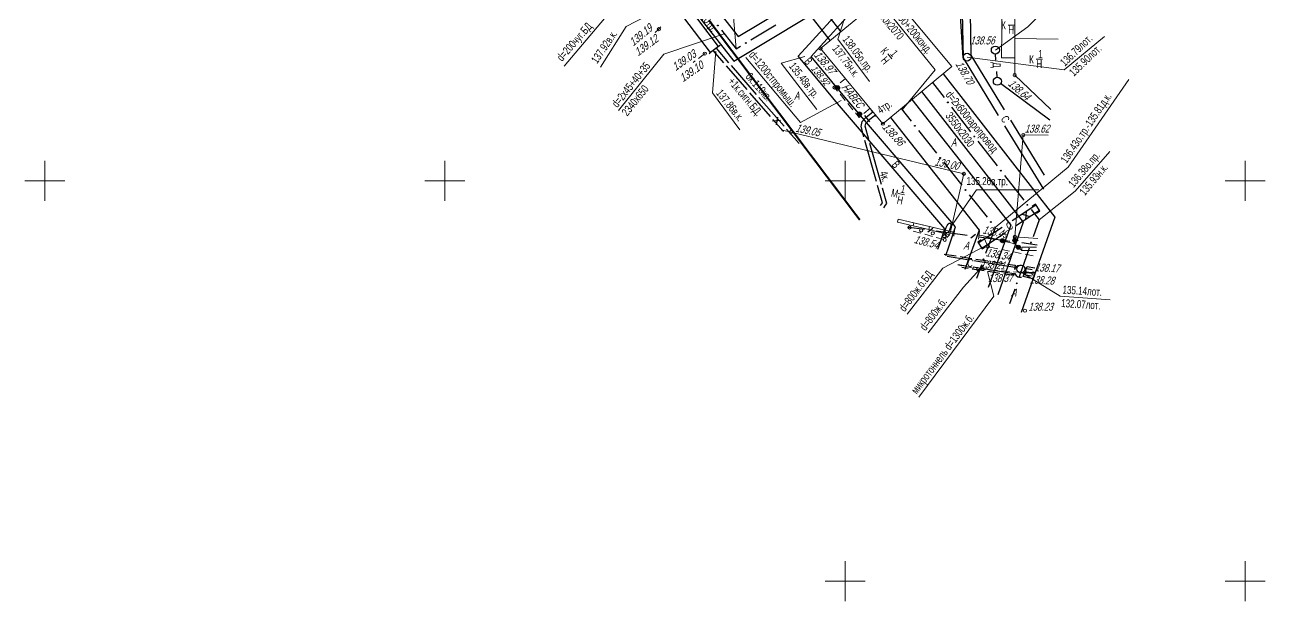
# Model space of a CAD drawing. Extents: x 10098 to 11902, y 8648 to 10202.
# Drawn here: x 11747.5 to 11902.5, y 8647.5 to 8719.5 of the extents above; entities that cross this region are included whole.
import ezdxf
from ezdxf.enums import TextEntityAlignment as Align

# ---------------------------------------------------------------- set-up
doc = ezdxf.new("R2010")
doc.units = 0
for name, color, linetype in [('1_Водопровод', 7, 'Continuous'), ('20_Строения', 7, 'Continuous'), ('21_Колодцы', 7, 'Continuous'), ('22_Столбы', 7, 'Continuous'), ('23_Ограждения', 7, 'Continuous'), ('24_Растительность', 7, 'Continuous'), ('38_Высотные_отметки', 7, 'Continuous'), ('50_Красные_линии', 7, 'Continuous'), ('51_Сетка_координат', 7, 'Continuous'), ('52_Топонимика', 7, 'Continuous'), ('Подписи_зданий', 7, 'Continuous')]:
    doc.layers.add(name, color=color, linetype=linetype)
for name, color, linetype, lineweight in [('2_Водосток', 30, 'Continuous', 30), ('3_Дренаж', 30, 'Continuous', 30), ('4_Канализация', 16, 'Continuous', 30), ('6_Теплопровод', 3, 'Continuous', 30), ('7_Электрокабели', 1, 'Continuous', 30), ('8_Связь', 3, 'Continuous', 30)]:
    doc.layers.add(name, color=color, linetype=linetype, lineweight=lineweight)
doc.styles.add('mggt', font='russian_1251.shx', dxfattribs={"width": 0.75, "oblique": 18, "height": 1})
doc.linetypes.add('Stok', pattern='A,-1.75,[108,dgnlstyle-500_multi_und.shx,S=0.007373,R=0,X=0,Y=0],-1.75', length=3.5)

msp = doc.modelspace()

# ---------------------------------------------------------------- hatches: boundary and pattern name
at = {"layer": '50_Красные_линии', "linetype": 'Continuous', "lineweight": 25}
for points in [[(11833.67, 8719.37), (11833.07, 8720.16), (11832.87, 8720.01), (11833.47, 8719.22)], [(11834.28, 8718.57), (11833.67, 8719.37), (11833.47, 8719.22), (11834.08, 8718.42)], [(11834.88, 8717.77), (11834.28, 8718.57), (11834.08, 8718.42), (11834.68, 8717.62)], [(11835.48, 8716.97), (11834.88, 8717.77), (11834.68, 8717.62), (11835.28, 8716.82)], [(11836.08, 8716.18), (11835.48, 8716.97), (11835.28, 8716.82), (11835.89, 8716.02)], [(11836.69, 8715.38), (11836.08, 8716.18), (11835.89, 8716.02), (11836.49, 8715.23)], [(11837.29, 8714.58), (11836.69, 8715.38), (11836.49, 8715.23), (11837.09, 8714.43)], [(11837.89, 8713.78), (11837.29, 8714.58), (11837.09, 8714.43), (11837.69, 8713.63)], [(11838.5, 8712.98), (11837.89, 8713.78), (11837.69, 8713.63), (11838.3, 8712.83)], [(11839.1, 8712.19), (11838.5, 8712.98), (11838.3, 8712.83), (11838.9, 8712.04)], [(11839.7, 8711.39), (11839.1, 8712.19), (11838.9, 8712.04), (11839.5, 8711.24)], [(11840.31, 8710.59), (11839.7, 8711.39), (11839.5, 8711.24), (11840.11, 8710.44)], [(11840.91, 8709.79), (11840.31, 8710.59), (11840.11, 8710.44), (11840.71, 8709.64)], [(11841.51, 8709), (11840.91, 8709.79), (11840.71, 8709.64), (11841.31, 8708.85)], [(11842.12, 8708.2), (11841.51, 8709), (11841.31, 8708.85), (11841.92, 8708.05)], [(11842.72, 8707.4), (11842.12, 8708.2), (11841.92, 8708.05), (11842.52, 8707.25)], [(11843.32, 8706.6), (11842.72, 8707.4), (11842.52, 8707.25), (11843.12, 8706.45)], [(11843.93, 8705.81), (11843.32, 8706.6), (11843.12, 8706.45), (11843.73, 8705.66)], [(11844.53, 8705.01), (11843.93, 8705.81), (11843.73, 8705.66), (11844.33, 8704.86)], [(11845.13, 8704.21), (11844.53, 8705.01), (11844.33, 8704.86), (11844.93, 8704.06)], [(11845.73, 8703.41), (11845.13, 8704.21), (11844.93, 8704.06), (11845.54, 8703.26)], [(11846.34, 8702.62), (11845.73, 8703.41), (11845.54, 8703.26), (11846.14, 8702.46)], [(11846.94, 8701.82), (11846.34, 8702.62), (11846.14, 8702.46), (11846.74, 8701.67)], [(11847.54, 8701.02), (11846.94, 8701.82), (11846.74, 8701.67), (11847.34, 8700.87)], [(11848.15, 8700.22), (11847.54, 8701.02), (11847.34, 8700.87), (11847.95, 8700.07)], [(11848.75, 8699.43), (11848.15, 8700.22), (11847.95, 8700.07), (11848.55, 8699.27)], [(11849.35, 8698.63), (11848.75, 8699.43), (11848.55, 8699.27), (11849.15, 8698.48)], [(11849.96, 8697.83), (11849.35, 8698.63), (11849.15, 8698.48), (11849.76, 8697.68)], [(11850.56, 8697.03), (11849.96, 8697.83), (11849.76, 8697.68), (11850.36, 8696.88)], [(11851.16, 8696.23), (11850.56, 8697.03), (11850.36, 8696.88), (11850.96, 8696.08)], [(11851.77, 8695.44), (11851.16, 8696.23), (11850.96, 8696.08), (11851.57, 8695.29)], [(11851.94, 8695.2), (11851.77, 8695.44), (11851.57, 8695.29), (11851.74, 8695.05)]]:
    msp.add_hatch(color=8, dxfattribs=at).paths.add_polyline_path(points)

# ---------------------------------------------------------------- linework, layer by layer
at = {"layer": '1_Водопровод', "color": 8, "linetype": 'Continuous', "lineweight": 30}
for p, q in [((11844.16, 8715.59), (11851.08, 8723.18)), ((11845.75, 8715.55), (11851.73, 8722.12)), ((11847.09, 8712.06), (11844.16, 8715.59)), ((11848.34, 8712.43), (11845.75, 8715.55)), ((11849.06, 8709.69), (11847.09, 8712.06)), ((11849.98, 8710.46), (11848.34, 8712.43)), ((11856.25, 8701.28), (11849.06, 8709.69)), ((11857.38, 8701.8), (11849.98, 8710.46)), ((11863.81, 8694.27), (11857.38, 8701.8)), ((11862.46, 8694.01), (11856.25, 8701.28)), ((11861.83, 8692.14), (11862.46, 8694.01)), ((11862.97, 8691.78), (11863.81, 8694.27)), ((11861.6, 8691.48), (11861.83, 8692.14)), ((11862.61, 8690.71), (11862.97, 8691.78))]:
    msp.add_line(p, q, dxfattribs=at)
at = {"layer": '1_Водопровод', "color": 8, "linetype": 'Continuous', "lineweight": 15}
for points in [[(11849.52, 8710.07), (11844.45, 8707.29), (11837.61, 8715.42)], [(11844.96, 8715.57), (11842.01, 8714.72), (11846.46, 8708.95)], [(11863.13, 8694.14), (11866.44, 8698.89), (11874.2, 8698.89)]]:
    msp.add_lwpolyline(points, dxfattribs=at)
at = {"layer": '20_Строения', "color": 8, "linetype": 'Continuous', "lineweight": 15}
for points in [[(11878.2, 8739.72), (11871.09, 8739.66), (11871.17, 8727.46), (11871.21, 8722.4), (11871.2, 8713.23), (11875.72, 8708.94)], [(11871.21, 8722.4), (11869.65, 8722.38), (11869.53, 8715.4), (11871.2, 8715.4)], [(11871.2, 8717.81), (11876.61, 8717.73)], [(11842.02, 8706.39), (11864.84, 8700.89), (11863.16, 8693.68), (11856.65, 8695.25)], [(11875.4, 8705.71), (11872.27, 8705.75), (11871.22, 8693.02), (11874.09, 8692.81)]]:
    msp.add_lwpolyline(points, dxfattribs=at)
msp.add_lwpolyline([(11854.73, 8707.16), (11846.94, 8716.55), (11855.54, 8723.68), (11863.33, 8714.29)], close=True, dxfattribs=at)
at = {"layer": '21_Колодцы', "color": 8, "linetype": 'Continuous'}
for centre in [(11865.25, 8715.47), (11868.78, 8716.36), (11869.03, 8712.46), (11871.98, 8688.99)]:
    msp.add_circle(centre, 0.5, dxfattribs=at)
at = {"layer": '22_Столбы', "color": 8, "lineweight": 30}
for centre, radius in [((11849.07, 8711.64), 0.25), ((11849.07, 8711.64), 0.175), ((11849.07, 8711.64), 0.1), ((11851.81, 8708.37), 0.25), ((11851.81, 8708.37), 0.175), ((11851.81, 8708.37), 0.1)]:
    msp.add_circle(centre, radius, dxfattribs=at)
at = {"layer": '23_Ограждения', "color": 8, "linetype": 'Continuous', "lineweight": 15}
for p, q in [((11826.25, 8718.56), (11826.74, 8718.97)), ((11826.74, 8718.97), (11826.97, 8719.25)), ((11832.47, 8715.91), (11831.67, 8715.3)), ((11831.28, 8715), (11831, 8714.79)), ((11849.37, 8712.25), (11850.05, 8712.81)), ((11848.68, 8711.68), (11848.99, 8711.93)), ((11849.07, 8711.21), (11848.68, 8711.68)), ((11850.03, 8710.06), (11849.39, 8710.83)), ((11850.99, 8708.9), (11850.35, 8709.67)), ((11851.77, 8707.95), (11851.31, 8708.51)), ((11851.98, 8708.12), (11851.77, 8707.95)), ((11853.13, 8709.08), (11852.36, 8708.44)), ((11856.56, 8694.86), (11856.65, 8695.25)), ((11860.45, 8693.92), (11856.56, 8694.86)), ((11856.65, 8695.25), (11860.54, 8694.31)), ((11858.5, 8694.39), (11858.6, 8694.78)), ((11860.45, 8693.92), (11860.54, 8694.31)), ((11860.54, 8694.31), (11862.48, 8693.84)), ((11863.72, 8694.1), (11863.59, 8693.11)), ((11858.5, 8693.74), (11859.47, 8693.47)), ((11859.95, 8693.34), (11860.91, 8693.08)), ((11862.39, 8693.45), (11860.45, 8693.92)), ((11861.4, 8692.94), (11862.36, 8692.68)), ((11862.39, 8693.45), (11863.07, 8693.29)), ((11862.48, 8693.84), (11863.16, 8693.68)), ((11862.73, 8692.94), (11863.07, 8693.29)), ((11863.07, 8693.29), (11863.16, 8693.68)), ((11863.66, 8693.61), (11863.16, 8693.68)), ((11866.69, 8692.72), (11866.8, 8693.72)), ((11866.75, 8693.22), (11867.25, 8693.16)), ((11867.25, 8693.16), (11869.67, 8692.54)), ((11867.75, 8692.01), (11867.35, 8692.92)), ((11869.67, 8692.54), (11871.21, 8692.14)), ((11871.21, 8692.14), (11871.22, 8693.02)), ((11869.09, 8691.54), (11868.11, 8691.74)), ((11870.56, 8691.24), (11869.58, 8691.44)), ((11872.02, 8690.94), (11871.05, 8691.14)), ((11871.21, 8692.14), (11872.08, 8691.32)), ((11872.08, 8691.72), (11873.94, 8691.73)), ((11872.08, 8691.32), (11872.08, 8691.72)), ((11873.94, 8691.33), (11872.08, 8691.32)), ((11864.6, 8689.42), (11864.2, 8689.5)), ((11866.06, 8689.1), (11865.09, 8689.31)), ((11873.49, 8690.64), (11872.51, 8690.84)), ((11866.61, 8688.98), (11866.55, 8688.99)), ((11867.55, 8688.91), (11866.61, 8688.98)), ((11869.05, 8688.8), (11868.05, 8688.87)), ((11870.54, 8688.68), (11869.54, 8688.76)), ((11871.67, 8688.6), (11871.04, 8688.65)), ((11873.53, 8688.46), (11872.53, 8688.53))]:
    msp.add_line(p, q, dxfattribs=at)
at = {"layer": '23_Ограждения', "color": 8, "linetype": 'Continuous', "lineweight": 30}
for centre, radius in [((11869.67, 8692.54), 0.25), ((11869.67, 8692.54), 0.175), ((11869.67, 8692.54), 0.1), ((11871.22, 8692.58), 0.25), ((11871.22, 8692.58), 0.175), ((11871.22, 8692.58), 0.1), ((11871.65, 8691.73), 0.25), ((11871.65, 8691.73), 0.175), ((11871.65, 8691.73), 0.1)]:
    msp.add_circle(centre, radius, dxfattribs=at)
at = {"layer": '24_Растительность', "color": 8}
msp.add_line((11862.5, 8693.28), (11862.58, 8693.45), dxfattribs=at)
at = {"layer": '24_Растительность', "color": 8, "linetype": 'Continuous', "lineweight": 9}
for centre in [(11858.05, 8694.19), (11859.51, 8693.82), (11860.96, 8693.46)]:
    msp.add_circle(centre, 0.2, dxfattribs=at)
at = {"layer": '24_Растительность', "color": 8}
msp.add_circle((11862.42, 8693.09), 0.21, dxfattribs=at)
msp.add_ellipse((11862.86, 8694.09), major_axis=(0.279, 0.637), ratio=0.369829, dxfattribs=at)
at = {"layer": '2_Водосток', "color": 8, "linetype": 'Continuous', "lineweight": 30}
for p, q in [((11864.74, 8715.39), (11864.35, 8721.94)), ((11864.65, 8720.99), (11864.74, 8715.39)), ((11865.65, 8721.01), (11865.7, 8715.73)), ((11865.7, 8715.73), (11869.9, 8708.87)), ((11864.74, 8715.39), (11869.15, 8708.17)), ((11869.94, 8706.89), (11874.79, 8698.96)), ((11870.68, 8707.59), (11874.89, 8700.72)), ((11873.79, 8697.1), (11873.37, 8696.82)), ((11874.35, 8696.27), (11873.79, 8697.1)), ((11870.87, 8695.06), (11873.85, 8697.02)), ((11871.31, 8694.39), (11874.29, 8696.35)), ((11872.13, 8695.85), (11873.09, 8695.55)), ((11872.63, 8696.19), (11872.54, 8695.19)), ((11873.93, 8695.99), (11874.35, 8696.27)), ((11866.65, 8692.27), (11869.62, 8694.23)), ((11867, 8692.63), (11866.59, 8692.35)), ((11867.09, 8691.6), (11870.06, 8693.56)), ((11862.4, 8690.87), (11863.88, 8690.64)), ((11866.59, 8692.35), (11867.15, 8691.52)), ((11867.15, 8691.52), (11867.56, 8691.8)), ((11862.75, 8690.61), (11865.3, 8690.2)), ((11864.1, 8689.58), (11865.11, 8689.41)), ((11864.38, 8690.56), (11865.86, 8690.32)), ((11866.11, 8690.07), (11871.23, 8689.25)), ((11866.35, 8690.25), (11867.83, 8690.01)), ((11868.33, 8689.93), (11869.81, 8689.7)), ((11870.3, 8689.62), (11871.26, 8689.47)), ((11871.26, 8689.47), (11871.18, 8688.94)), ((11871.61, 8689.4), (11871.41, 8689.27)), ((11871.85, 8689.46), (11871.61, 8689.4)), ((11872.04, 8689.44), (11871.85, 8689.46)), ((11872.27, 8688.06), (11872.74, 8689.31)), ((11872.74, 8689.31), (11873.72, 8689.17)), ((11865.4, 8689.08), (11864.58, 8689.21)), ((11867.37, 8688.77), (11865.89, 8689)), ((11865.99, 8689.28), (11871.1, 8688.46)), ((11869.35, 8688.46), (11867.87, 8688.69)), ((11871.06, 8688.19), (11869.84, 8688.38)), ((11871.1, 8688.45), (11871.06, 8688.19)), ((11871.25, 8689.09), (11871.2, 8688.95)), ((11871.2, 8688.47), (11871.23, 8688.38)), ((11871.23, 8688.38), (11871.37, 8688.18)), ((11871.41, 8689.27), (11871.25, 8689.09)), ((11871.37, 8688.18), (11871.57, 8688.04)), ((11871.57, 8688.04), (11871.8, 8687.97)), ((11871.8, 8687.97), (11872.04, 8687.97)), ((11873.58, 8687.75), (11872.27, 8688.06)), ((11872.5, 8689.17), (11872.46, 8689.2)), ((11872.47, 8688.22), (11872.59, 8688.42)), ((11872.61, 8688.95), (11872.5, 8689.17)), ((11872.59, 8688.42), (11872.65, 8688.66)), ((11872.59, 8688.26), (11873.28, 8688.16)), ((11872.65, 8688.71), (11872.61, 8688.95)), ((11872.65, 8688.66), (11872.65, 8688.71)), ((11872.71, 8689.05), (11873.4, 8688.95))]:
    msp.add_line(p, q, dxfattribs=at)
at = {"layer": '2_Водосток', "color": 8, "linetype": 'Stok', "lineweight": 30}
msp.add_line((11872.65, 8688.66), (11873.65, 8688.51), dxfattribs=at)
at = {"layer": '2_Водосток', "color": 8, "linetype": 'Continuous', "lineweight": 15}
for points in [[(11865.25, 8715.47), (11877.36, 8713.89), (11882.4, 8718.04)], [(11867.55, 8691.91), (11862.22, 8689.1), (11857.77, 8683.38)], [(11867.3, 8689.48), (11864.82, 8686.74), (11860.37, 8681.02)], [(11867.82, 8688.7), (11868.57, 8685.6), (11859.23, 8673)], [(11871.9, 8688.71), (11876.89, 8685.61), (11883.12, 8685.14)]]:
    msp.add_lwpolyline(points, dxfattribs=at)
at = {"layer": '38_Высотные_отметки', "color": 8, "lineweight": 9}
for centre in [(11826.74, 8718.97), (11832.47, 8715.91), (11846.94, 8716.55), (11871.2, 8713.23), (11848.68, 8711.68), (11854.73, 8707.16), (11843.24, 8706.1), (11872.27, 8705.75), (11864.84, 8700.89), (11862.45, 8692.65), (11871.22, 8693.02), (11867.84, 8691.8), (11866.61, 8688.98), (11873.52, 8688.45), (11872.48, 8683.79)]:
    msp.add_circle(centre, 0.2, dxfattribs=at)
at = {"layer": '3_Дренаж', "color": 8, "linetype": 'Continuous', "lineweight": 30}
for p, q in [((11868.86, 8715.08), (11868.81, 8715.87)), ((11869, 8712.96), (11868.95, 8713.7)), ((11875.58, 8707.58), (11869.43, 8712.16))]:
    msp.add_line(p, q, dxfattribs=at)
at = {"layer": '3_Дренаж', "color": 8, "linetype": 'Continuous', "lineweight": 15}
msp.add_lwpolyline([(11868.78, 8716.36), (11872.83, 8719.26), (11877.34, 8723.7)], dxfattribs=at)
at = {"layer": '4_Канализация', "color": 8, "linetype": 'Continuous', "lineweight": 15}
msp.add_lwpolyline([(11814.89, 8714.35), (11819.92, 8720.32), (11823.95, 8729.56)], dxfattribs=at)
at = {"layer": '51_Сетка_координат', "color": 8, "lineweight": 15}
for points in [[(11750, 8702.5), (11750, 8697.5)], [(11800, 8702.5), (11800, 8697.5)], [(11850, 8702.5), (11850, 8697.5)], [(11900, 8702.5), (11900, 8697.5)], [(11747.5, 8700), (11752.5, 8700)], [(11797.5, 8700), (11802.5, 8700)], [(11847.5, 8700), (11852.5, 8700)], [(11897.5, 8700), (11902.5, 8700)], [(11850, 8652.5), (11850, 8647.5)], [(11900, 8652.5), (11900, 8647.5)], [(11847.5, 8650), (11852.5, 8650)], [(11897.5, 8650), (11902.5, 8650)]]:
    msp.add_lwpolyline(points, dxfattribs=at)
at = {"layer": '6_Теплопровод', "color": 8, "linetype": 'Continuous', "lineweight": 30}
for p, q in [((11832.6, 8737.42), (11848.12, 8717.52)), ((11836.66, 8718.05), (11867.2, 8736.42)), ((11821.06, 8734.16), (11836.09, 8714.98)), ((11825, 8732.94), (11836.66, 8718.05)), ((11836.09, 8714.98), (11867.85, 8734.08)), ((11847.85, 8720.71), (11849.46, 8718.64)), ((11834.56, 8718.84), (11836.38, 8716.51)), ((11838.24, 8717.63), (11841.34, 8719.5)), ((11836.38, 8716.51), (11836.95, 8716.86)), ((11862.26, 8713.4), (11876.21, 8695.48)), ((11859.57, 8711.17), (11872.27, 8694.84)), ((11860.91, 8712.29), (11862.37, 8710.41)), ((11858.36, 8710.17), (11870.73, 8694.5)), ((11855.66, 8707.93), (11866.77, 8693.87)), ((11857.01, 8709.05), (11858.26, 8707.47)), ((11863.29, 8709.22), (11865.69, 8706.15)), ((11859.19, 8706.29), (11861.42, 8703.47)), ((11866.61, 8704.96), (11869, 8701.89)), ((11862.35, 8702.29), (11864.58, 8699.46)), ((11869.93, 8700.7), (11872.32, 8697.62)), ((11865.51, 8698.28), (11867.75, 8695.46)), ((11873.24, 8696.44), (11874.24, 8695.16)), ((11868.75, 8694.18), (11867.55, 8690.92)), ((11870.73, 8694.5), (11867.87, 8686.71)), ((11868.68, 8694.28), (11868.75, 8694.18)), ((11872.27, 8694.84), (11869.09, 8685.78)), ((11876.21, 8695.48), (11872.02, 8683.55)), ((11874.24, 8695.16), (11873.49, 8693.01)), ((11866.77, 8693.87), (11864.96, 8688.93)), ((11872.99, 8691.6), (11871.7, 8687.92)), ((11867.03, 8689.51), (11866.41, 8687.82)), ((11871.2, 8686.5), (11870.55, 8684.66))]:
    msp.add_line(p, q, dxfattribs=at)
at = {"layer": '6_Теплопровод', "color": 8, "linetype": 'Continuous', "lineweight": 15, "flags": 128}
for points in [[(11836.38, 8716.51), (11835.89, 8722.45), (11832.26, 8727.49)], [(11853.05, 8712.42), (11849.1, 8717.71), (11851.58, 8725.52)], [(11885.46, 8712.7), (11877.86, 8701.74), (11868.75, 8694.18)], [(11883.07, 8703.69), (11878.77, 8698.72), (11874.24, 8695.16)]]:
    msp.add_lwpolyline(points, dxfattribs=at)
at = {"layer": '6_Теплопровод', "color": 8, "linetype": 'Continuous', "lineweight": 15}
for points in [[(11854.53, 8722.21), (11861.25, 8713.87), (11857.14, 8708.88)], [(11821.68, 8708.8), (11827.37, 8715.86), (11834.9, 8718.4)]]:
    msp.add_lwpolyline(points, dxfattribs=at)
at = {"layer": '6_Теплопровод', "color": 8, "linetype": 'Continuous', "lineweight": 30}
for centre in [(11834.09, 8719.43), (11837.6, 8717.24), (11862.83, 8709.82), (11858.72, 8706.88), (11866.15, 8705.55), (11861.89, 8702.88), (11869.46, 8701.29), (11865.05, 8698.87), (11872.78, 8697.03), (11868.21, 8694.87), (11873.24, 8692.3), (11867.29, 8690.21), (11871.45, 8687.21)]:
    msp.add_circle(centre, 0.05, dxfattribs=at)
at = {"layer": '7_Электрокабели', "color": 8, "linetype": 'Continuous', "lineweight": 30}
for p, q in [((11834.19, 8716.79), (11830.18, 8722.08)), ((11833.2, 8716.04), (11829.18, 8721.32)), ((11833.2, 8716.04), (11833, 8715.88)), ((11834.19, 8716.79), (11833.2, 8716.04)), ((11833.51, 8716.25), (11834.8, 8714.76)), ((11833.88, 8716.58), (11835.45, 8714.78)), ((11834.39, 8716.94), (11834.19, 8716.79)), ((11835.13, 8714.39), (11837.73, 8711.41)), ((11835.78, 8714.41), (11838.91, 8710.82)), ((11838.06, 8711.03), (11840.66, 8708.06)), ((11839.24, 8710.44), (11842.37, 8706.86)), ((11841.54, 8707.99), (11841.37, 8707.01)), ((11852.12, 8707.42), (11852.6, 8707.94)), ((11852.62, 8707.97), (11852.47, 8708.17)), ((11852.63, 8707.97), (11853.48, 8708.65)), ((11852.93, 8707.58), (11852.63, 8707.97)), ((11852.93, 8707.58), (11853.79, 8708.25)), ((11853.48, 8708.65), (11853.32, 8708.84)), ((11853.79, 8708.25), (11853.48, 8708.65)), ((11853.94, 8708.06), (11853.79, 8708.25)), ((11841.94, 8707.54), (11840.94, 8707.49)), ((11840.99, 8707.68), (11842.29, 8706.19)), ((11842.7, 8706.48), (11844.27, 8704.68)), ((11852, 8706.82), (11852.12, 8707.42)), ((11852.36, 8705.53), (11852, 8706.82)), ((11852.51, 8706.84), (11852.58, 8707.19)), ((11852.98, 8705.17), (11852.51, 8706.84)), ((11852.58, 8707.19), (11852.96, 8707.61)), ((11853.09, 8707.38), (11852.93, 8707.58)), ((11853.93, 8699.93), (11852.49, 8705.05)), ((11854.54, 8699.58), (11853.11, 8704.69)), ((11854.67, 8697.28), (11854.06, 8699.45)), ((11855.21, 8697.2), (11854.68, 8699.1)), ((11854.44, 8696.94), (11854.66, 8697.27)), ((11854.66, 8697.27), (11854.67, 8697.28)), ((11855.07, 8696.99), (11855.21, 8697.2)), ((11854.84, 8696.63), (11855.07, 8696.99))]:
    msp.add_line(p, q, dxfattribs=at)
at = {"layer": '7_Электрокабели', "color": 8, "linetype": 'Continuous', "lineweight": 15}
for points in [[(11829, 8722.63), (11822.63, 8719.32), (11819.43, 8714.22)], [(11833.87, 8716.22), (11833.43, 8711), (11836.85, 8706.39)]]:
    msp.add_lwpolyline(points, dxfattribs=at)
at = {"layer": '8_Связь', "color": 8, "linetype": 'Continuous', "lineweight": 30}
for p, q in [((11857.98, 8694.24), (11859.91, 8693.97)), ((11860.35, 8693.65), (11860.95, 8694.1)), ((11861.39, 8693.77), (11865.25, 8693.24)), ((11865.7, 8692.91), (11866.29, 8693.36)), ((11866.74, 8693.04), (11870.6, 8692.5)), ((11871.04, 8692.18), (11871.64, 8692.63)), ((11872.08, 8692.3), (11874.01, 8692.03))]:
    msp.add_line(p, q, dxfattribs=at)
at = {"layer": 'Подписи_зданий', "color": 8, "linetype": 'Continuous', "lineweight": 15}
for p, q in [((11870.39, 8719.47), (11871.19, 8719.46)), ((11855.33, 8715.87), (11855.84, 8715.25)), ((11873.89, 8715.2), (11874.69, 8715.2)), ((11856.64, 8698.43), (11857.42, 8698.26))]:
    msp.add_line(p, q, dxfattribs=at)

# ---------------------------------------------------------------- texts
at = {"layer": '1_Водопровод', "color": 8, "linetype": 'Continuous', "lineweight": 15, "style": 'mggt', "width": 0.75}
for s, rotation, p in [('d=1200стпромыш.', 309.2049, (11837.91, 8715.72)), ('135.48в.тр.', 307.7367, (11842.93, 8714.33)), ('В                   ', 311.0374, (11844.83, 8714.89)), ('В                   ', 309.6339, (11855.76, 8702)), ('135.26в.тр.', 359.5742, (11865.18, 8699.5))]:
    msp.add_text(s, height=1, rotation=rotation, dxfattribs=at).set_placement(p)
at = {"layer": '2_Водосток', "color": 8, "linetype": 'Continuous', "lineweight": 15, "style": 'mggt', "width": 0.75}
for s, rotation, p in [('136.79лот.', 43.9617, (11877.46, 8714.26)), ('135.90лот.', 43.9617, (11878.59, 8713)), ('С                   ', 302.8905, (11869.4, 8707.76)), ('С                   ', 29.6719, (11870.47, 8693.77)), ('С                   ', 350.1725, (11865.2, 8689.33)), ('135.14лот.', 356.2084, (11877.15, 8685.94)), ('132.07лот.', 356.2084, (11876.98, 8684.26))]:
    msp.add_text(s, height=1, rotation=rotation, dxfattribs=at).set_placement(p)
for s, p in [('d=800ж.б.БД', (11857.05, 8683.88)), ('d=800ж.б.', (11859.64, 8681.51)), ('микротоннель d=1300ж.б.', (11858.56, 8673.59))]:
    msp.add_text(s, height=1, rotation=53.0614, dxfattribs=at).set_placement(p, align=Align.MIDDLE_LEFT)
at = {"layer": '38_Высотные_отметки', "color": 8, "lineweight": 15, "style": 'mggt', "oblique": 18}
for s, height, rotation, width, p in [('139.19    ', 1, 40.0561, 0.8, (11823.53, 8716.79)), ('139.12    ', 1, 36.6211, 0.8, (11824.14, 8715.56)), ('139.03    ', 1, 35.1081, 0.8, (11828.82, 8713.71)), ('138.97    ', 1, 310.0159, 0.8, (11846.03, 8715.73)), ('139.10    ', 1, 35.1081, 0.8, (11829.74, 8712.31)), ('138.92    ', 0.8, 309.7189, 0.8, (11845.68, 8714.03)), ('138.70    ', 1, 300.2911, 0.75, (11863.75, 8714.61)), ('138.64    ', 1, 318.9034, 0.75, (11870.27, 8712.04)), ('139.05    ', 1, 348.0762, 0.75, (11843.74, 8706.18)), ('138.86    ', 1, 312.6162, 0.8, (11854.55, 8706.71)), ('139.00    ', 1, 348.7469, 0.75, (11861.11, 8701.96)), ('138.49    ', 1, 348.501, 0.75, (11867.13, 8693.46)), ('138.54    ', 1, 345.817, 0.75, (11858.54, 8692.27)), ('138.34    ', 1, 349.1277, 0.75, (11867.52, 8690.62)), ('138.21    ', 1, 356.6391, 0.75, (11866.89, 8689.12)), ('138.17    ', 1, 357.0357, 0.75, (11873.7, 8688.73)), ('138.28    ', 1, 357.0357, 0.75, (11873.04, 8687.2))]:
    msp.add_text(s, height=height, rotation=rotation, dxfattribs=dict(at, width=width)).set_placement(p)
at = {"layer": '38_Высотные_отметки', "color": 8, "lineweight": 15, "style": 'mggt', "oblique": 18, "width": 0.75}
for s, p in [('138.56    ', (11865.61, 8717.06)), ('138.62    ', (11872.44, 8706.04)), ('138.37    ', (11867.85, 8687.37)), ('138.23    ', (11872.88, 8683.79))]:
    msp.add_text(s, height=1, dxfattribs=at).set_placement(p)
at = {"layer": '3_Дренаж', "color": 8, "linetype": 'Continuous', "lineweight": 15, "style": 'mggt', "width": 0.75}
msp.add_text('Д                   ', height=1, rotation=272.4424, dxfattribs=at).set_placement((11868.43, 8714.83))
at = {"layer": '4_Канализация', "color": 8, "linetype": 'Continuous', "lineweight": 15, "style": 'mggt', "width": 0.75}
msp.add_text('d=200чуг.БД', height=1, rotation=48.6656, dxfattribs=at).set_placement((11814.62, 8714.88))
at = {"layer": '52_Топонимика', "color": 8, "linetype": 'Continuous', "lineweight": 15, "style": 'mggt', "oblique": 18, "width": 0.75}
for s, rotation, p in [('А', 5.0952, (11843.63, 8710.12)), ('НАВЕС', 308.3573, (11849.48, 8711.7)), ('А', 5.0952, (11863.24, 8704.29)), ('А', 355.5723, (11864.76, 8691.47)), ('А', 355.5723, (11870.7, 8685.58))]:
    msp.add_text(s, height=1, rotation=rotation, dxfattribs=at).set_placement(p)
at = {"layer": '6_Теплопровод', "color": 8, "linetype": 'Continuous', "lineweight": 15, "style": 'mggt', "width": 0.75}
for s, rotation, p in [('3850х2070', 309.776, (11853.5, 8721.35)), ('d=2х600+200конд.', 309.776, (11854.79, 8722.37)), ('138.05о.пр.', 307.1755, (11849.62, 8717.68)), ('137.75н.к.', 307.1755, (11848.34, 8716.53)), ('d=2х45+40+35', 51.2661, (11821.53, 8709.1)), ('2340х650', 51.2661, (11822.78, 8708.03)), ('d=2х600паропровод', 309.2726, (11862.5, 8710.74)), ('136.43о.тр.-135.81д.к.', 56.0977, (11877.68, 8702.13)), ('3550х2030', 306.6615, (11862.49, 8708.13)), ('136.38о.пр.', 50.2013, (11878.56, 8699.1)), ('135.93н.к.', 50.2013, (11879.96, 8698.1))]:
    msp.add_text(s, height=1, rotation=rotation, dxfattribs=at).set_placement(p)
at = {"layer": '7_Электрокабели', "color": 8, "linetype": 'Continuous', "lineweight": 15, "style": 'mggt', "width": 0.75}
for s, rotation, p in [('10тр.', 307.5549, (11831.9, 8720.46)), ('137.92в.к.', 55.8628, (11819.02, 8714.59)), ('+1к.сигн.БД.', 310.0547, (11835.31, 8712.4)), ('6к.110кв.', 311.4969, (11837.48, 8713)), ('137.86в.к.', 308.6291, (11833.82, 8710.95)), ('4тр.', 33.6565, (11854.43, 8708.34)), ('4к.', 288.7065, (11854.3, 8701.04))]:
    msp.add_text(s, height=1, rotation=rotation, dxfattribs=at).set_placement(p)
at = {"layer": 'Подписи_зданий', "color": 8, "linetype": 'Continuous', "lineweight": 15, "style": 'mggt', "width": 0.75}
for s, rotation, p in [('К', 359.2459, (11869.5, 8718.97)), ('Н', 359.2459, (11870.4, 8718.39)), ('К', 309.7332, (11854.36, 8716.17)), ('1', 309.7332, (11855.58, 8715.85)), ('Н', 309.7332, (11854.4, 8715.03)), ('М', 347.5762, (11855.69, 8698.07)), ('1', 347.5762, (11856.88, 8698.57)), ('Н', 347.5762, (11856.42, 8697.2))]:
    msp.add_text(s, height=1, rotation=rotation, dxfattribs=at).set_placement(p)
for s, p in [('К', (11873, 8714.69)), ('1', (11874.13, 8715.35)), ('Н', (11873.91, 8714.12))]:
    msp.add_text(s, height=1, dxfattribs=at).set_placement(p)

doc.saveas('drawing.dxf')
